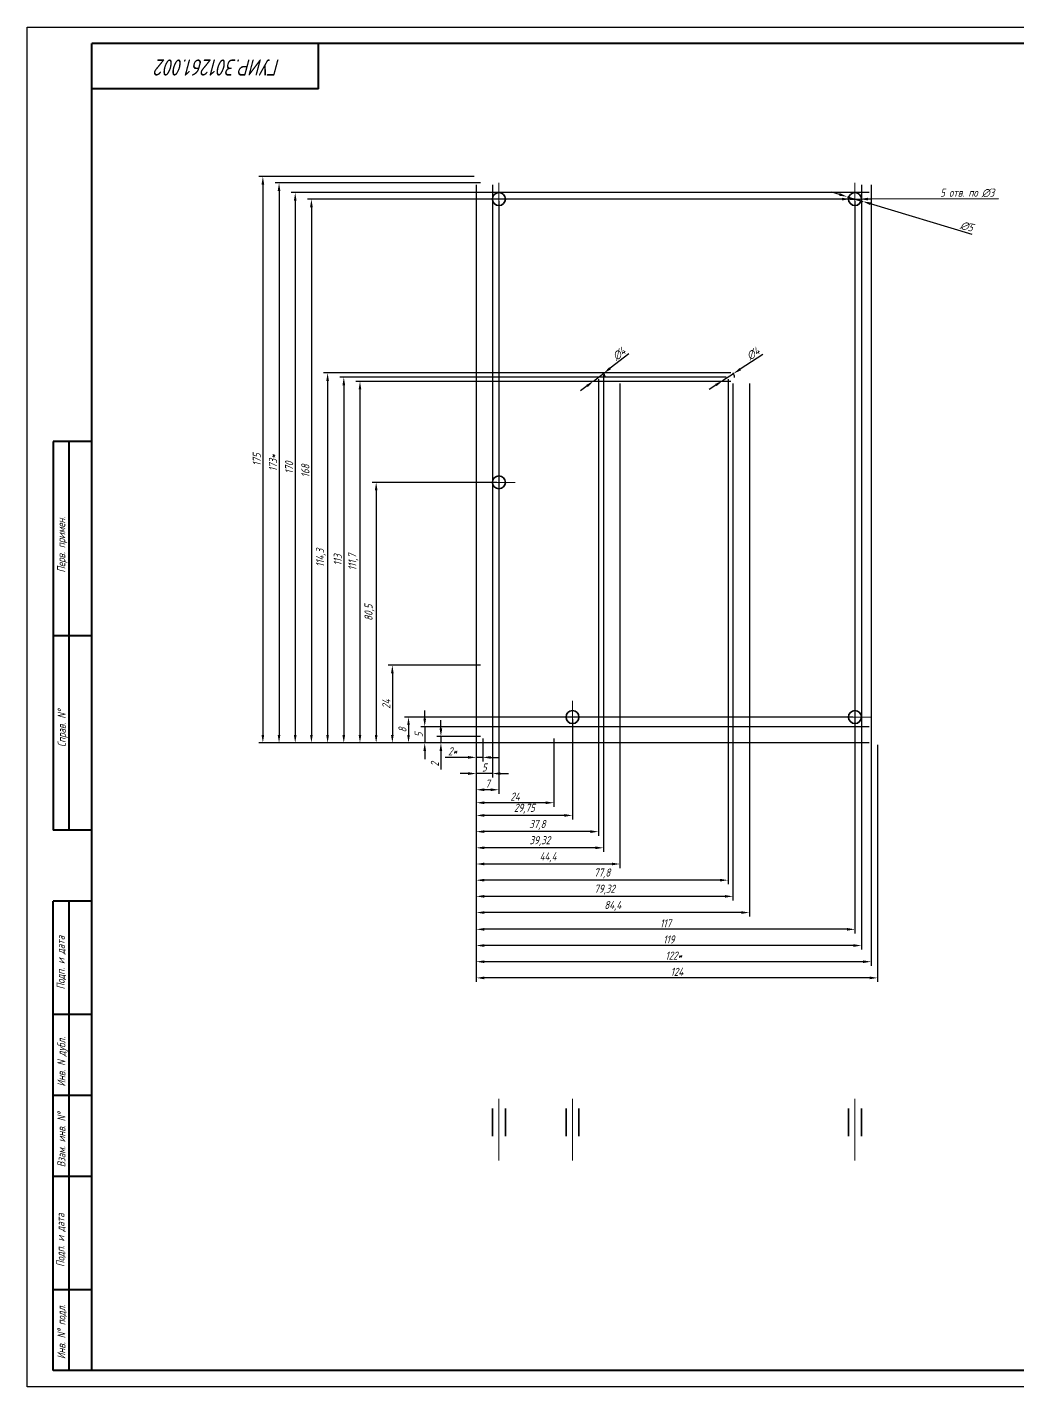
# Paper-space layout 'А2' of a CAD drawing. Header units: millimetres. Extents: x -3 to 594, y 0 to 420.
# Drawn here: x -3 to 303, y 0 to 420 of the extents above; entities that cross this region are included whole.
import ezdxf

# ---------------------------------------------------------------- set-up
doc = ezdxf.new("R2010")
doc.units = ezdxf.units.MM
doc.linetypes.add('CENTER2', pattern=[28.575, 19.05, -3.175, 3.175, -3.175])
doc.layers.add('KONTUR', color=7, linetype='Continuous')
for name, color, linetype, lineweight in [('MD_Видимые тонкие', 7, 'Continuous', 35), ('ОСИ', 1, 'CENTER2', 20), ('Основная', 7, 'Continuous', 40), ('текст', 7, 'Continuous', 30)]:
    doc.layers.add(name, color=color, linetype=linetype, lineweight=lineweight)
doc.styles.get("Standard").update_dxf_attribs({"font": '', "oblique": 15})
doc.styles.add('стиль рамки', font='romans.shx', dxfattribs={"width": 0.75, "oblique": 15, "height": 3.5})
doc.styles.get('Standard').set_extended_font_data('GOST type A')
doc.dimstyles.new('ISO-25', dxfattribs={"dimtxt": 2.5, "dimasz": 2.5, "dimexe": 1.25, "dimexo": 0.625, "dimtad": 1, "dimtxsty": 'Standard', "dimcen": 2.5, "dimadec": 0, "dimazin": 0, "dimtfac": 1, "dimtmove": 0, "dimatfit": 3, "dimfxl": 1, "dimarcsym": 0})

# ---------------------------------------------------------------- blocks, each defined once
blk = doc.blocks.new('*D38')
at = {"color": 0, "lineweight": -2, "transparency": 16777216}
for p, q in [((248.7, 366.9), (246.2, 366.9)), ((251.2, 366.9), (254.2, 366.9)), ((297.04, 366.94), (256.7, 366.9))]:
    blk.add_line(p, q, dxfattribs=at)
at = {"color": 0, "transparency": 16777216}
for points in [[(248.7, 367.31), (248.7, 366.48), (251.2, 366.9)], [(256.7, 367.32), (256.7, 366.49), (254.2, 366.9)]]:
    blk.add_solid(points, dxfattribs=at)
at = {"layer": 'Defpoints', "color": 0, "transparency": 16777216}
for p in [(251.2, 366.9), (254.2, 366.9)]:
    blk.add_point(p, dxfattribs=at)
at = {"color": 0, "transparency": 16777216, "insert": (287.38, 368.8), "char_height": 2.5, "attachment_point": 5, "rotation": 0.0448}
blk.add_mtext('5 отв. по ∅3', dxfattribs=at)
blk = doc.blocks.new('*D39')
at = {"color": 0, "lineweight": -2, "transparency": 16777216}
for p, q in [((247.91, 368.34), (245.52, 369.06)), ((250.31, 367.62), (255.1, 366.18)), ((288.95, 355.99), (257.49, 365.46))]:
    blk.add_line(p, q, dxfattribs=at)
at = {"color": 0, "transparency": 16777216}
for points in [[(248.03, 368.74), (247.79, 367.94), (250.31, 367.62)], [(257.61, 365.86), (257.37, 365.06), (255.1, 366.18)]]:
    blk.add_solid(points, dxfattribs=at)
at = {"layer": 'Defpoints', "color": 0, "transparency": 16777216}
for p in [(250.31, 367.62), (255.1, 366.18)]:
    blk.add_point(p, dxfattribs=at)
at = {"color": 0, "transparency": 16777216, "insert": (287.26, 358.46), "char_height": 2.5, "attachment_point": 5, "rotation": 343.25}
blk.add_mtext('∅5', dxfattribs=at)
blk = doc.blocks.new('*D46')
at = {"layer": 'Defpoints', "color": 0, "transparency": 16777216}
for p in [(135.7, 200.9), (137.7, 200.9), (135.7, 194.44)]:
    blk.add_point(p, dxfattribs=at)
at = {"layer": 'MD_Видимые тонкие', "color": 0, "lineweight": -2, "transparency": 16777216}
for p, q in [((135.7, 200.28), (135.7, 193.19)), ((137.7, 200.28), (137.7, 193.19)), ((133.2, 194.44), (126.1, 194.44)), ((137.7, 194.44), (135.7, 194.44)), ((140.2, 194.44), (142.7, 194.44))]:
    blk.add_line(p, q, dxfattribs=at)
at = {"layer": 'MD_Видимые тонкие', "color": 0, "transparency": 16777216}
for points in [[(133.2, 194.86), (133.2, 194.02), (135.7, 194.44)], [(140.2, 194.86), (140.2, 194.02), (137.7, 194.44)]]:
    blk.add_solid(points, dxfattribs=at)
at = {"layer": 'MD_Видимые тонкие', "color": 0, "transparency": 16777216, "insert": (128.4, 196.32), "char_height": 2.5, "attachment_point": 5}
blk.add_mtext('2*', dxfattribs=at)
blk = doc.blocks.new('*D47')
at = {"layer": 'Defpoints', "color": 0, "transparency": 16777216}
for p in [(140.7, 371.9), (135.7, 201.4), (135.7, 189.44)]:
    blk.add_point(p, dxfattribs=at)
at = {"layer": 'MD_Видимые тонкие', "color": 0, "lineweight": -2, "transparency": 16777216}
for p, q in [((140.7, 371.28), (140.7, 188.19)), ((135.7, 200.78), (135.7, 188.19)), ((133.2, 189.44), (130.7, 189.44)), ((140.7, 189.44), (135.7, 189.44)), ((143.2, 189.44), (145.7, 189.44))]:
    blk.add_line(p, q, dxfattribs=at)
at = {"layer": 'MD_Видимые тонкие', "color": 0, "transparency": 16777216}
for points in [[(133.2, 189.86), (133.2, 189.02), (135.7, 189.44)], [(143.2, 189.86), (143.2, 189.02), (140.7, 189.44)]]:
    blk.add_solid(points, dxfattribs=at)
at = {"layer": 'MD_Видимые тонкие', "color": 0, "transparency": 16777216, "insert": (138.2, 191.32), "char_height": 2.5, "attachment_point": 5}
blk.add_mtext('5', dxfattribs=at)
blk = doc.blocks.new('*D48')
at = {"layer": 'Defpoints', "color": 0, "transparency": 16777216}
for p in [(142.7, 366.9), (135.7, 279.4), (135.7, 184.44)]:
    blk.add_point(p, dxfattribs=at)
at = {"layer": 'MD_Видимые тонкие', "color": 0, "lineweight": -2, "transparency": 16777216}
for p, q in [((142.7, 366.28), (142.7, 183.19)), ((135.7, 278.78), (135.7, 183.19)), ((140.2, 184.44), (138.2, 184.44))]:
    blk.add_line(p, q, dxfattribs=at)
at = {"layer": 'MD_Видимые тонкие', "color": 0, "transparency": 16777216}
for points in [[(138.2, 184.86), (138.2, 184.02), (135.7, 184.44)], [(140.2, 184.86), (140.2, 184.02), (142.7, 184.44)]]:
    blk.add_solid(points, dxfattribs=at)
at = {"layer": 'MD_Видимые тонкие', "color": 0, "transparency": 16777216, "insert": (139.2, 186.32), "char_height": 2.5, "attachment_point": 5}
blk.add_mtext('7', dxfattribs=at)
blk = doc.blocks.new('*D49')
at = {"layer": 'Defpoints', "color": 0, "transparency": 16777216}
for p in [(135.7, 206.9), (165.45, 206.9), (135.7, 176.5)]:
    blk.add_point(p, dxfattribs=at)
at = {"layer": 'MD_Видимые тонкие', "color": 0, "lineweight": -2, "transparency": 16777216}
for p, q in [((135.7, 206.28), (135.7, 175.25)), ((165.45, 206.28), (165.45, 175.25)), ((162.95, 176.5), (138.2, 176.5))]:
    blk.add_line(p, q, dxfattribs=at)
at = {"layer": 'MD_Видимые тонкие', "color": 0, "transparency": 16777216}
for points in [[(138.2, 176.92), (138.2, 176.09), (135.7, 176.5)], [(162.95, 176.92), (162.95, 176.09), (165.45, 176.5)]]:
    blk.add_solid(points, dxfattribs=at)
at = {"layer": 'MD_Видимые тонкие', "color": 0, "transparency": 16777216, "insert": (150.58, 178.57), "char_height": 2.5, "attachment_point": 5}
blk.add_mtext('29,75', dxfattribs=at)
blk = doc.blocks.new('*D50')
at = {"layer": 'Defpoints', "color": 0, "transparency": 16777216}
for p in [(135.7, 311.9), (173.5, 311.9), (135.7, 171.5)]:
    blk.add_point(p, dxfattribs=at)
at = {"layer": 'MD_Видимые тонкие', "color": 0, "lineweight": -2, "transparency": 16777216}
for p, q in [((135.7, 311.28), (135.7, 170.25)), ((173.5, 311.28), (173.5, 170.25)), ((171, 171.5), (138.2, 171.5))]:
    blk.add_line(p, q, dxfattribs=at)
at = {"layer": 'MD_Видимые тонкие', "color": 0, "transparency": 16777216}
for points in [[(138.2, 171.92), (138.2, 171.09), (135.7, 171.5)], [(171, 171.92), (171, 171.09), (173.5, 171.5)]]:
    blk.add_solid(points, dxfattribs=at)
at = {"layer": 'MD_Видимые тонкие', "color": 0, "transparency": 16777216, "insert": (154.6, 173.57), "char_height": 2.5, "attachment_point": 5}
blk.add_mtext('37,8', dxfattribs=at)
blk = doc.blocks.new('*D51')
at = {"layer": 'Defpoints', "color": 0, "transparency": 16777216}
for p in [(135.7, 313.2), (175.02, 313.2), (135.7, 166.5)]:
    blk.add_point(p, dxfattribs=at)
at = {"layer": 'MD_Видимые тонкие', "color": 0, "lineweight": -2, "transparency": 16777216}
for p, q in [((135.7, 312.58), (135.7, 165.25)), ((175.02, 312.58), (175.02, 165.25)), ((172.52, 166.5), (138.2, 166.5))]:
    blk.add_line(p, q, dxfattribs=at)
at = {"layer": 'MD_Видимые тонкие', "color": 0, "transparency": 16777216}
for points in [[(138.2, 166.92), (138.2, 166.09), (135.7, 166.5)], [(172.52, 166.92), (172.52, 166.09), (175.02, 166.5)]]:
    blk.add_solid(points, dxfattribs=at)
at = {"layer": 'MD_Видимые тонкие', "color": 0, "transparency": 16777216, "insert": (155.36, 168.57), "char_height": 2.5, "attachment_point": 5}
blk.add_mtext('39,32', dxfattribs=at)
blk = doc.blocks.new('*D52')
at = {"layer": 'Defpoints', "color": 0, "transparency": 16777216}
for p in [(135.7, 310.6), (180.1, 310.6), (135.7, 161.5)]:
    blk.add_point(p, dxfattribs=at)
at = {"layer": 'MD_Видимые тонкие', "color": 0, "lineweight": -2, "transparency": 16777216}
for p, q in [((135.7, 309.98), (135.7, 160.25)), ((180.1, 309.98), (180.1, 160.25)), ((177.6, 161.5), (138.2, 161.5))]:
    blk.add_line(p, q, dxfattribs=at)
at = {"layer": 'MD_Видимые тонкие', "color": 0, "transparency": 16777216}
for points in [[(138.2, 161.92), (138.2, 161.09), (135.7, 161.5)], [(177.6, 161.92), (177.6, 161.09), (180.1, 161.5)]]:
    blk.add_solid(points, dxfattribs=at)
at = {"layer": 'MD_Видимые тонкие', "color": 0, "transparency": 16777216, "insert": (157.9, 163.57), "char_height": 2.5, "attachment_point": 5}
blk.add_mtext('44,4', dxfattribs=at)
blk = doc.blocks.new('*D53')
at = {"layer": 'Defpoints', "color": 0, "transparency": 16777216}
for p in [(135.7, 311.9), (213.5, 311.9), (135.7, 156.5)]:
    blk.add_point(p, dxfattribs=at)
at = {"layer": 'MD_Видимые тонкие', "color": 0, "lineweight": -2, "transparency": 16777216}
for p, q in [((135.7, 311.28), (135.7, 155.25)), ((213.5, 311.28), (213.5, 155.25)), ((211, 156.5), (138.2, 156.5))]:
    blk.add_line(p, q, dxfattribs=at)
at = {"layer": 'MD_Видимые тонкие', "color": 0, "transparency": 16777216}
for points in [[(138.2, 156.92), (138.2, 156.09), (135.7, 156.5)], [(211, 156.92), (211, 156.09), (213.5, 156.5)]]:
    blk.add_solid(points, dxfattribs=at)
at = {"layer": 'MD_Видимые тонкие', "color": 0, "transparency": 16777216, "insert": (174.6, 158.57), "char_height": 2.5, "attachment_point": 5}
blk.add_mtext('77,8', dxfattribs=at)
blk = doc.blocks.new('*D54')
at = {"layer": 'Defpoints', "color": 0, "transparency": 16777216}
for p in [(135.7, 310.6), (215.02, 310.6), (135.7, 151.5)]:
    blk.add_point(p, dxfattribs=at)
at = {"layer": 'MD_Видимые тонкие', "color": 0, "lineweight": -2, "transparency": 16777216}
for p, q in [((135.7, 309.98), (135.7, 150.25)), ((215.02, 309.98), (215.02, 150.25)), ((212.52, 151.5), (138.2, 151.5))]:
    blk.add_line(p, q, dxfattribs=at)
at = {"layer": 'MD_Видимые тонкие', "color": 0, "transparency": 16777216}
for points in [[(138.2, 151.92), (138.2, 151.09), (135.7, 151.5)], [(212.52, 151.92), (212.52, 151.09), (215.02, 151.5)]]:
    blk.add_solid(points, dxfattribs=at)
at = {"layer": 'MD_Видимые тонкие', "color": 0, "transparency": 16777216, "insert": (175.36, 153.57), "char_height": 2.5, "attachment_point": 5}
blk.add_mtext('79,32', dxfattribs=at)
blk = doc.blocks.new('*D55')
at = {"layer": 'Defpoints', "color": 0, "transparency": 16777216}
for p in [(135.7, 310.6), (220.1, 310.6), (135.7, 146.5)]:
    blk.add_point(p, dxfattribs=at)
at = {"layer": 'MD_Видимые тонкие', "color": 0, "lineweight": -2, "transparency": 16777216}
for p, q in [((135.7, 309.98), (135.7, 145.25)), ((220.1, 309.98), (220.1, 145.25)), ((217.6, 146.5), (138.2, 146.5))]:
    blk.add_line(p, q, dxfattribs=at)
at = {"layer": 'MD_Видимые тонкие', "color": 0, "transparency": 16777216}
for points in [[(138.2, 146.92), (138.2, 146.09), (135.7, 146.5)], [(217.6, 146.92), (217.6, 146.09), (220.1, 146.5)]]:
    blk.add_solid(points, dxfattribs=at)
at = {"layer": 'MD_Видимые тонкие', "color": 0, "transparency": 16777216, "insert": (177.9, 148.57), "char_height": 2.5, "attachment_point": 5}
blk.add_mtext('84,4', dxfattribs=at)
blk = doc.blocks.new('*D56')
at = {"layer": 'Defpoints', "color": 0, "transparency": 16777216}
for p in [(135.7, 366.9), (252.7, 366.9), (135.7, 141.32)]:
    blk.add_point(p, dxfattribs=at)
at = {"layer": 'MD_Видимые тонкие', "color": 0, "lineweight": -2, "transparency": 16777216}
for p, q in [((135.7, 366.28), (135.7, 140.07)), ((252.7, 366.28), (252.7, 140.07)), ((250.2, 141.32), (138.2, 141.32))]:
    blk.add_line(p, q, dxfattribs=at)
at = {"layer": 'MD_Видимые тонкие', "color": 0, "transparency": 16777216}
for points in [[(138.2, 141.73), (138.2, 140.9), (135.7, 141.32)], [(250.2, 141.73), (250.2, 140.9), (252.7, 141.32)]]:
    blk.add_solid(points, dxfattribs=at)
at = {"layer": 'MD_Видимые тонкие', "color": 0, "transparency": 16777216, "insert": (194.2, 143.19), "char_height": 2.5, "attachment_point": 5}
blk.add_mtext('117', dxfattribs=at)
blk = doc.blocks.new('*D57')
at = {"layer": 'Defpoints', "color": 0, "transparency": 16777216}
for p in [(135.7, 371.9), (254.7, 371.9), (135.7, 136.32)]:
    blk.add_point(p, dxfattribs=at)
at = {"layer": 'MD_Видимые тонкие', "color": 0, "lineweight": -2, "transparency": 16777216}
for p, q in [((135.7, 371.28), (135.7, 135.07)), ((254.7, 371.28), (254.7, 135.07)), ((252.2, 136.32), (138.2, 136.32))]:
    blk.add_line(p, q, dxfattribs=at)
at = {"layer": 'MD_Видимые тонкие', "color": 0, "transparency": 16777216}
for points in [[(138.2, 136.73), (138.2, 135.9), (135.7, 136.32)], [(252.2, 136.73), (252.2, 135.9), (254.7, 136.32)]]:
    blk.add_solid(points, dxfattribs=at)
at = {"layer": 'MD_Видимые тонкие', "color": 0, "transparency": 16777216, "insert": (195.2, 138.19), "char_height": 2.5, "attachment_point": 5}
blk.add_mtext('119', dxfattribs=at)
blk = doc.blocks.new('*D58')
at = {"layer": 'Defpoints', "color": 0, "transparency": 16777216}
for p in [(135.7, 371.4), (257.7, 371.9), (135.7, 131.32)]:
    blk.add_point(p, dxfattribs=at)
at = {"layer": 'MD_Видимые тонкие', "color": 0, "lineweight": -2, "transparency": 16777216}
for p, q in [((135.7, 370.78), (135.7, 130.07)), ((257.7, 371.28), (257.7, 130.07)), ((255.2, 131.32), (138.2, 131.32))]:
    blk.add_line(p, q, dxfattribs=at)
at = {"layer": 'MD_Видимые тонкие', "color": 0, "transparency": 16777216}
for points in [[(138.2, 131.73), (138.2, 130.9), (135.7, 131.32)], [(255.2, 131.73), (255.2, 130.9), (257.7, 131.32)]]:
    blk.add_solid(points, dxfattribs=at)
at = {"layer": 'MD_Видимые тонкие', "color": 0, "transparency": 16777216, "insert": (196.7, 133.19), "char_height": 2.5, "attachment_point": 5}
blk.add_mtext('122*', dxfattribs=at)
blk = doc.blocks.new('*D59')
at = {"layer": 'Defpoints', "color": 0, "transparency": 16777216}
for p in [(135.7, 198.9), (259.7, 198.9), (135.7, 126.32)]:
    blk.add_point(p, dxfattribs=at)
at = {"layer": 'MD_Видимые тонкие', "color": 0, "lineweight": -2, "transparency": 16777216}
for p, q in [((135.7, 198.28), (135.7, 125.07)), ((259.7, 198.28), (259.7, 125.07)), ((257.2, 126.32), (138.2, 126.32))]:
    blk.add_line(p, q, dxfattribs=at)
at = {"layer": 'MD_Видимые тонкие', "color": 0, "transparency": 16777216}
for points in [[(138.2, 126.73), (138.2, 125.9), (135.7, 126.32)], [(257.2, 126.73), (257.2, 125.9), (259.7, 126.32)]]:
    blk.add_solid(points, dxfattribs=at)
at = {"layer": 'MD_Видимые тонкие', "color": 0, "transparency": 16777216, "insert": (197.7, 128.19), "char_height": 2.5, "attachment_point": 5}
blk.add_mtext('124', dxfattribs=at)
blk = doc.blocks.new('*D60')
at = {"layer": 'Defpoints', "color": 0, "transparency": 16777216}
for p in [(124.8, 198.9), (137.7, 200.9), (137.7, 198.9)]:
    blk.add_point(p, dxfattribs=at)
at = {"layer": 'MD_Видимые тонкие', "color": 0, "lineweight": -2, "transparency": 16777216}
for p, q in [((124.8, 203.4), (124.8, 205.9)), ((137.08, 200.9), (123.55, 200.9)), ((137.08, 198.9), (123.55, 198.9)), ((124.8, 200.9), (124.8, 198.9)), ((124.8, 196.4), (124.8, 190.72))]:
    blk.add_line(p, q, dxfattribs=at)
at = {"layer": 'MD_Видимые тонкие', "color": 0, "transparency": 16777216}
for points in [[(124.38, 203.4), (125.21, 203.4), (124.8, 200.9)], [(124.38, 196.4), (125.21, 196.4), (124.8, 198.9)]]:
    blk.add_solid(points, dxfattribs=at)
at = {"layer": 'MD_Видимые тонкие', "color": 0, "transparency": 16777216, "insert": (122.92, 192.31), "char_height": 2.5, "attachment_point": 5, "rotation": 90}
blk.add_mtext('2', dxfattribs=at)
blk = doc.blocks.new('*D61')
at = {"layer": 'Defpoints', "color": 0, "transparency": 16777216}
for p in [(257.7, 203.9), (119.8, 198.9), (257.7, 198.9)]:
    blk.add_point(p, dxfattribs=at)
at = {"layer": 'MD_Видимые тонкие', "color": 0, "lineweight": -2, "transparency": 16777216}
for p, q in [((119.8, 206.4), (119.8, 208.9)), ((257.08, 203.9), (118.55, 203.9)), ((119.8, 203.9), (119.8, 198.9)), ((257.08, 198.9), (118.55, 198.9)), ((119.8, 196.4), (119.8, 193.9))]:
    blk.add_line(p, q, dxfattribs=at)
at = {"layer": 'MD_Видимые тонкие', "color": 0, "transparency": 16777216}
for points in [[(119.38, 206.4), (120.21, 206.4), (119.8, 203.9)], [(119.38, 196.4), (120.21, 196.4), (119.8, 198.9)]]:
    blk.add_solid(points, dxfattribs=at)
at = {"layer": 'MD_Видимые тонкие', "color": 0, "transparency": 16777216, "insert": (117.92, 201.4), "char_height": 2.5, "attachment_point": 5, "rotation": 90}
blk.add_mtext('5', dxfattribs=at)
blk = doc.blocks.new('*D62')
at = {"layer": 'Defpoints', "color": 0, "transparency": 16777216}
for p in [(252.7, 206.9), (114.8, 198.9), (252.7, 198.9)]:
    blk.add_point(p, dxfattribs=at)
at = {"layer": 'MD_Видимые тонкие', "color": 0, "lineweight": -2, "transparency": 16777216}
for p, q in [((252.08, 206.9), (113.55, 206.9)), ((114.8, 204.4), (114.8, 201.4)), ((252.08, 198.9), (113.55, 198.9))]:
    blk.add_line(p, q, dxfattribs=at)
at = {"layer": 'MD_Видимые тонкие', "color": 0, "transparency": 16777216}
for points in [[(114.38, 204.4), (115.21, 204.4), (114.8, 206.9)], [(114.38, 201.4), (115.21, 201.4), (114.8, 198.9)]]:
    blk.add_solid(points, dxfattribs=at)
at = {"layer": 'MD_Видимые тонкие', "color": 0, "transparency": 16777216, "insert": (112.92, 202.9), "char_height": 2.5, "attachment_point": 5, "rotation": 90}
blk.add_mtext('8', dxfattribs=at)
blk = doc.blocks.new('*D63')
at = {"layer": 'Defpoints', "color": 0, "transparency": 16777216}
for p in [(137.7, 222.9), (109.8, 198.9), (138.2, 198.9)]:
    blk.add_point(p, dxfattribs=at)
at = {"layer": 'MD_Видимые тонкие', "color": 0, "lineweight": -2, "transparency": 16777216}
for p, q in [((137.08, 222.9), (108.55, 222.9)), ((109.8, 220.4), (109.8, 201.4)), ((137.58, 198.9), (108.55, 198.9))]:
    blk.add_line(p, q, dxfattribs=at)
at = {"layer": 'MD_Видимые тонкие', "color": 0, "transparency": 16777216}
for points in [[(109.38, 220.4), (110.21, 220.4), (109.8, 222.9)], [(109.38, 201.4), (110.21, 201.4), (109.8, 198.9)]]:
    blk.add_solid(points, dxfattribs=at)
at = {"layer": 'MD_Видимые тонкие', "color": 0, "transparency": 16777216, "insert": (107.92, 210.9), "char_height": 2.5, "attachment_point": 5, "rotation": 90}
blk.add_mtext('24', dxfattribs=at)
blk = doc.blocks.new('*D64')
at = {"layer": 'Defpoints', "color": 0, "transparency": 16777216}
for p in [(142.7, 279.4), (104.8, 198.9), (142.7, 198.9)]:
    blk.add_point(p, dxfattribs=at)
at = {"layer": 'MD_Видимые тонкие', "color": 0, "lineweight": -2, "transparency": 16777216}
for p, q in [((142.08, 279.4), (103.55, 279.4)), ((104.8, 276.9), (104.8, 201.4)), ((142.08, 198.9), (103.55, 198.9))]:
    blk.add_line(p, q, dxfattribs=at)
at = {"layer": 'MD_Видимые тонкие', "color": 0, "transparency": 16777216}
for points in [[(104.38, 276.9), (105.21, 276.9), (104.8, 279.4)], [(104.38, 201.4), (105.21, 201.4), (104.8, 198.9)]]:
    blk.add_solid(points, dxfattribs=at)
at = {"layer": 'MD_Видимые тонкие', "color": 0, "transparency": 16777216, "insert": (102.73, 239.15), "char_height": 2.5, "attachment_point": 5, "rotation": 90}
blk.add_mtext('80,5', dxfattribs=at)
blk = doc.blocks.new('*D65')
at = {"layer": 'Defpoints', "color": 0, "transparency": 16777216}
for p in [(215.02, 310.6), (99.8, 198.9), (175.02, 198.9)]:
    blk.add_point(p, dxfattribs=at)
at = {"layer": 'MD_Видимые тонкие', "color": 0, "lineweight": -2, "transparency": 16777216}
for p, q in [((214.4, 310.6), (98.55, 310.6)), ((99.8, 308.1), (99.8, 201.4)), ((174.4, 198.9), (98.55, 198.9))]:
    blk.add_line(p, q, dxfattribs=at)
at = {"layer": 'MD_Видимые тонкие', "color": 0, "transparency": 16777216}
for points in [[(99.38, 308.1), (100.21, 308.1), (99.8, 310.6)], [(99.38, 201.4), (100.21, 201.4), (99.8, 198.9)]]:
    blk.add_solid(points, dxfattribs=at)
at = {"layer": 'MD_Видимые тонкие', "color": 0, "transparency": 16777216, "insert": (97.73, 254.75), "char_height": 2.5, "attachment_point": 5, "rotation": 90}
blk.add_mtext('111,7', dxfattribs=at)
blk = doc.blocks.new('*D66')
at = {"layer": 'Defpoints', "color": 0, "transparency": 16777216}
for p in [(213.5, 311.9), (94.8, 198.9), (213.5, 198.9)]:
    blk.add_point(p, dxfattribs=at)
at = {"layer": 'MD_Видимые тонкие', "color": 0, "lineweight": -2, "transparency": 16777216}
for p, q in [((212.88, 311.9), (93.55, 311.9)), ((94.8, 309.4), (94.8, 201.4)), ((212.88, 198.9), (93.55, 198.9))]:
    blk.add_line(p, q, dxfattribs=at)
at = {"layer": 'MD_Видимые тонкие', "color": 0, "transparency": 16777216}
for points in [[(94.38, 309.4), (95.21, 309.4), (94.8, 311.9)], [(94.38, 201.4), (95.21, 201.4), (94.8, 198.9)]]:
    blk.add_solid(points, dxfattribs=at)
at = {"layer": 'MD_Видимые тонкие', "color": 0, "transparency": 16777216, "insert": (92.92, 255.4), "char_height": 2.5, "attachment_point": 5, "rotation": 90}
blk.add_mtext('113', dxfattribs=at)
blk = doc.blocks.new('*D67')
at = {"layer": 'Defpoints', "color": 0, "transparency": 16777216}
for p in [(215.02, 313.2), (89.8, 198.9), (215.02, 198.9)]:
    blk.add_point(p, dxfattribs=at)
at = {"layer": 'MD_Видимые тонкие', "color": 0, "lineweight": -2, "transparency": 16777216}
for p, q in [((214.4, 313.2), (88.55, 313.2)), ((89.8, 310.7), (89.8, 201.4)), ((214.4, 198.9), (88.55, 198.9))]:
    blk.add_line(p, q, dxfattribs=at)
at = {"layer": 'MD_Видимые тонкие', "color": 0, "transparency": 16777216}
for points in [[(89.38, 310.7), (90.21, 310.7), (89.8, 313.2)], [(89.38, 201.4), (90.21, 201.4), (89.8, 198.9)]]:
    blk.add_solid(points, dxfattribs=at)
at = {"layer": 'MD_Видимые тонкие', "color": 0, "transparency": 16777216, "insert": (87.73, 256.05), "char_height": 2.5, "attachment_point": 5, "rotation": 90}
blk.add_mtext('114,3', dxfattribs=at)
blk = doc.blocks.new('*D68')
at = {"layer": 'Defpoints', "color": 0, "transparency": 16777216}
for p in [(252.7, 366.9), (84.8, 198.9), (252.7, 198.9)]:
    blk.add_point(p, dxfattribs=at)
at = {"layer": 'MD_Видимые тонкие', "color": 0, "lineweight": -2, "transparency": 16777216}
for p, q in [((252.08, 366.9), (83.55, 366.9)), ((84.8, 364.4), (84.8, 201.4)), ((252.08, 198.9), (83.55, 198.9))]:
    blk.add_line(p, q, dxfattribs=at)
at = {"layer": 'MD_Видимые тонкие', "color": 0, "transparency": 16777216}
for points in [[(84.38, 364.4), (85.21, 364.4), (84.8, 366.9)], [(84.38, 201.4), (85.21, 201.4), (84.8, 198.9)]]:
    blk.add_solid(points, dxfattribs=at)
at = {"layer": 'MD_Видимые тонкие', "color": 0, "transparency": 16777216, "insert": (82.92, 282.9), "char_height": 2.5, "attachment_point": 5, "rotation": 90}
blk.add_mtext('168', dxfattribs=at)
blk = doc.blocks.new('*D69')
at = {"layer": 'Defpoints', "color": 0, "transparency": 16777216}
for p in [(257.7, 368.9), (79.8, 198.9), (257.2, 198.9)]:
    blk.add_point(p, dxfattribs=at)
at = {"layer": 'MD_Видимые тонкие', "color": 0, "lineweight": -2, "transparency": 16777216}
for p, q in [((257.08, 368.9), (78.55, 368.9)), ((79.8, 366.4), (79.8, 201.4)), ((256.58, 198.9), (78.55, 198.9))]:
    blk.add_line(p, q, dxfattribs=at)
at = {"layer": 'MD_Видимые тонкие', "color": 0, "transparency": 16777216}
for points in [[(79.38, 366.4), (80.21, 366.4), (79.8, 368.9)], [(79.38, 201.4), (80.21, 201.4), (79.8, 198.9)]]:
    blk.add_solid(points, dxfattribs=at)
at = {"layer": 'MD_Видимые тонкие', "color": 0, "transparency": 16777216, "insert": (77.92, 283.9), "char_height": 2.5, "attachment_point": 5, "rotation": 90}
blk.add_mtext('170', dxfattribs=at)
blk = doc.blocks.new('*D70')
at = {"layer": 'Defpoints', "color": 0, "transparency": 16777216}
for p in [(137.7, 371.9), (74.8, 198.9), (137.7, 198.9)]:
    blk.add_point(p, dxfattribs=at)
at = {"layer": 'MD_Видимые тонкие', "color": 0, "lineweight": -2, "transparency": 16777216}
for p, q in [((137.08, 371.9), (73.55, 371.9)), ((74.8, 369.4), (74.8, 201.4)), ((137.08, 198.9), (73.55, 198.9))]:
    blk.add_line(p, q, dxfattribs=at)
at = {"layer": 'MD_Видимые тонкие', "color": 0, "transparency": 16777216}
for points in [[(74.38, 369.4), (75.21, 369.4), (74.8, 371.9)], [(74.38, 201.4), (75.21, 201.4), (74.8, 198.9)]]:
    blk.add_solid(points, dxfattribs=at)
at = {"layer": 'MD_Видимые тонкие', "color": 0, "transparency": 16777216, "insert": (72.92, 285.4), "char_height": 2.5, "attachment_point": 5, "rotation": 90}
blk.add_mtext('173*', dxfattribs=at)
blk = doc.blocks.new('*D71')
at = {"layer": 'Defpoints', "color": 0, "transparency": 16777216}
for p in [(135.7, 373.9), (69.8, 198.9), (135.7, 198.9)]:
    blk.add_point(p, dxfattribs=at)
at = {"layer": 'MD_Видимые тонкие', "color": 0, "lineweight": -2, "transparency": 16777216}
for p, q in [((135.08, 373.9), (68.55, 373.9)), ((69.8, 371.4), (69.8, 201.4)), ((135.08, 198.9), (68.55, 198.9))]:
    blk.add_line(p, q, dxfattribs=at)
at = {"layer": 'MD_Видимые тонкие', "color": 0, "transparency": 16777216}
for points in [[(69.38, 371.4), (70.21, 371.4), (69.8, 373.9)], [(69.38, 201.4), (70.21, 201.4), (69.8, 198.9)]]:
    blk.add_solid(points, dxfattribs=at)
at = {"layer": 'MD_Видимые тонкие', "color": 0, "transparency": 16777216, "insert": (67.92, 286.4), "char_height": 2.5, "attachment_point": 5, "rotation": 90}
blk.add_mtext('175', dxfattribs=at)
blk = doc.blocks.new('*D76')
at = {"layer": 'Defpoints', "color": 0, "transparency": 16777216}
for p in [(135.7, 200.9), (159.7, 200.9), (135.7, 180.43)]:
    blk.add_point(p, dxfattribs=at)
at = {"layer": 'MD_Видимые тонкие', "color": 0, "lineweight": -2, "transparency": 16777216}
for p, q in [((135.7, 200.28), (135.7, 179.18)), ((159.7, 200.28), (159.7, 179.18)), ((157.2, 180.43), (138.2, 180.43))]:
    blk.add_line(p, q, dxfattribs=at)
at = {"layer": 'MD_Видимые тонкие', "color": 0, "transparency": 16777216}
for points in [[(138.2, 180.84), (138.2, 180.01), (135.7, 180.43)], [(157.2, 180.84), (157.2, 180.01), (159.7, 180.43)]]:
    blk.add_solid(points, dxfattribs=at)
at = {"layer": 'MD_Видимые тонкие', "color": 0, "transparency": 16777216, "insert": (147.7, 182.3), "char_height": 2.5, "attachment_point": 5}
blk.add_mtext('24', dxfattribs=at)
blk = doc.blocks.new('*D77')
at = {"layer": 'Defpoints', "color": 0, "transparency": 16777216}
for p in [(175.09, 313.12), (171.92, 310.68)]:
    blk.add_point(p, dxfattribs=at)
at = {"layer": 'MD_Видимые тонкие', "color": 0, "lineweight": -2, "transparency": 16777216}
for p, q in [((182.9, 319.09), (177.08, 314.64)), ((171.92, 310.68), (175.09, 313.12)), ((169.93, 309.17), (167.94, 307.65))]:
    blk.add_line(p, q, dxfattribs=at)
blk.add_arc((173.5, 311.9), 2, 1.6181, 40.5416, dxfattribs=at)
at = {"layer": 'MD_Видимые тонкие', "color": 0, "transparency": 16777216}
for points in [[(176.82, 314.97), (177.33, 314.3), (175.09, 313.12)], [(169.68, 309.5), (170.18, 308.83), (171.92, 310.68)]]:
    blk.add_solid(points, dxfattribs=at)
at = {"layer": 'MD_Видимые тонкие', "color": 0, "transparency": 16777216, "insert": (179.84, 319.11), "char_height": 2.5, "attachment_point": 5, "rotation": 37.4279}
blk.add_mtext('∅4', dxfattribs=at)
blk = doc.blocks.new('*D78')
at = {"layer": 'Defpoints', "color": 0, "transparency": 16777216}
for p in [(211.83, 310.81), (215.18, 312.99)]:
    blk.add_point(p, dxfattribs=at)
at = {"layer": 'MD_Видимые тонкие', "color": 0, "lineweight": -2, "transparency": 16777216}
for p, q in [((224.29, 318.93), (217.27, 314.36)), ((211.83, 310.81), (215.18, 312.99)), ((209.73, 309.44), (207.64, 308.08))]:
    blk.add_line(p, q, dxfattribs=at)
blk.add_arc((213.5, 311.9), 2, 357.2846, 40.5416, dxfattribs=at)
at = {"layer": 'MD_Видимые тонкие', "color": 0, "transparency": 16777216}
for points in [[(209.51, 309.79), (209.96, 309.09), (211.83, 310.81)], [(217.05, 314.71), (217.5, 314.01), (215.18, 312.99)]]:
    blk.add_solid(points, dxfattribs=at)
at = {"layer": 'MD_Видимые тонкие', "color": 0, "transparency": 16777216, "insert": (221.24, 319.18), "char_height": 2.5, "attachment_point": 5, "rotation": 33.0944}
blk.add_mtext('∅4', dxfattribs=at)

psp = doc.layouts.new('А2')

# ---------------------------------------------------------------- linework, layer by layer
at = {"layer": 'KONTUR'}
for p, q in [((-3, 0), (-3, 420)), ((-3, 420), (594, 420)), ((594, 0), (-3, 0))]:
    psp.add_line(p, q, dxfattribs=at)
at = {"layer": 'MD_Видимые тонкие'}
for p, q in [((140.702, 85.943), (140.702, 77.443)), ((144.702, 85.943), (144.702, 77.443)), ((163.452, 85.943), (163.452, 77.443)), ((167.452, 85.943), (167.452, 77.443)), ((250.702, 85.943), (250.702, 77.443)), ((254.702, 85.943), (254.702, 77.443))]:
    psp.add_line(p, q, dxfattribs=at)
for centre in [(142.702, 366.9), (252.702, 366.9), (142.702, 279.4), (165.452, 206.9), (252.702, 206.9)]:
    psp.add_circle(centre, 2, dxfattribs=at)
at = {"layer": 'ОСИ'}
for p, q in [((142.702, 371.9), (142.702, 361.9)), ((252.702, 371.9), (252.702, 361.9)), ((137.702, 366.9), (147.702, 366.9)), ((247.702, 366.9), (257.702, 366.9)), ((142.702, 284.4), (142.702, 274.4)), ((137.702, 279.4), (147.702, 279.4)), ((165.452, 211.9), (165.452, 201.9)), ((252.702, 211.9), (252.702, 201.9)), ((160.452, 206.9), (170.452, 206.9)), ((247.702, 206.9), (257.702, 206.9)), ((142.702, 69.943), (142.702, 89.943)), ((165.452, 69.943), (165.452, 89.943)), ((252.702, 69.943), (252.702, 89.943))]:
    psp.add_line(p, q, dxfattribs=at)
at = {"layer": 'Основная'}
for p, q in [((17, 45), (17, 415)), ((589, 415), (17, 415)), ((87, 401), (87, 415)), ((87, 401), (17, 401)), ((5, 292), (5, 172)), ((17, 292), (5, 292)), ((10, 172), (10, 292)), ((17, 232), (5, 232)), ((17, 172), (5, 172)), ((5, 5), (5, 150)), ((17, 150), (5, 150)), ((10, 5), (10, 150)), ((17, 115), (5, 115)), ((17, 90), (5, 90)), ((17, 65), (5, 65)), ((17, 5), (17, 45)), ((17, 30), (5, 30)), ((589, 5), (5, 5))]:
    psp.add_line(p, q, dxfattribs=at)

# ---------------------------------------------------------------- texts
at = {"insert": (75.15, 405.05), "char_height": 5, "attachment_point": 1, "rotation": 180}
psp.add_mtext_dynamic_manual_height_columns('ГУИР.301261.002', width=110.0691, gutter_width=12.5, heights=[0], dxfattribs=at)
at = {"layer": 'текст', "style": 'стиль рамки', "oblique": 15, "width": 0.75}
for s, p in [('Перв. примен.', (8.753, 251.513)), ('Справ. N%%d', (8.908, 197.627)), ('Подп. и дата', (8.574, 122.77)), ('Инв. N дубл.', (8.818, 92.745)), ('Взам. инв. N%%d', (8.818, 67.818)), ('Подп. и дата', (8.524, 37.034)), ('Инв. N%%d подл.', (8.818, 8.567))]:
    psp.add_text(s, height=2.5, rotation=90, dxfattribs=at).set_placement(p)

# ---------------------------------------------------------------- dimensions: what is measured, and where the dimension line sits
dim = psp.add_diameter_dim_2p(p1=(251.202, 366.899), p2=(254.202, 366.901), text='5 отв. по <>', dimstyle='ISO-25', override={"dimlfac": -1})
dim.commit()
dim.dimension.update_dxf_attribs({"geometry": '*D38', "text_midpoint": (287.385, 366.927), "dimtype": 163})
dim = psp.add_diameter_dim_2p(p1=(250.309, 367.621), p2=(255.096, 366.18), dimstyle='ISO-25', override={"dimlfac": -1})
dim.commit()
dim.dimension.update_dxf_attribs({"geometry": '*D39', "text_midpoint": (286.722, 356.662), "dimtype": 163})
at = {"layer": 'MD_Видимые тонкие'}
for base, p1, p2, picture, middle in [((69.796, 198.9), (135.702, 373.9), (135.702, 198.9), '*D71', (67.92, 286.4)), ((79.796, 198.9), (257.702, 368.9), (257.202, 198.9), '*D69', (77.92, 283.9)), ((84.796, 198.9), (252.702, 366.9), (252.702, 198.9), '*D68', (82.92, 282.9)), ((89.796, 198.9), (215.023, 313.2), (215.023, 198.9), '*D67', (87.733, 256.05)), ((99.796, 198.9), (215.023, 310.6), (175.023, 198.9), '*D65', (97.733, 254.75)), ((109.796, 198.9), (137.702, 222.9), (138.202, 198.9), '*D63', (107.92, 210.9)), ((119.796, 198.9), (257.702, 203.9), (257.702, 198.9), '*D61', (117.92, 201.4)), ((124.796, 198.9), (137.702, 200.9), (137.702, 198.9), '*D60', (122.92, 192.308))]:
    dim = psp.add_linear_dim(base=base, p1=p1, p2=p2, angle=90, dimstyle='ISO-25', override={"dimlfac": -1}, dxfattribs=at)
    dim.commit()
    dim.dimension.update_dxf_attribs({"geometry": picture, "text_midpoint": middle})
dim = psp.add_linear_dim(base=(74.796, 198.9), p1=(137.702, 371.9), p2=(137.702, 198.9), angle=90, text='<>*', dimstyle='ISO-25', override={"dimlfac": -1}, dxfattribs=at)
dim.commit()
dim.dimension.update_dxf_attribs({"geometry": '*D70', "text_midpoint": (72.92, 285.4)})
for base, p1, p2, picture, middle in [((135.702, 189.441), (140.702, 371.9), (135.702, 201.4), '*D47', (138.202, 191.316)), ((135.702, 180.426), (159.702, 200.9), (135.702, 200.9), '*D76', (147.702, 182.302))]:
    dim = psp.add_linear_dim(base=base, p1=p1, p2=p2, dimstyle='ISO-25', override={"dimlfac": -1}, dxfattribs=at)
    dim.commit()
    dim.dimension.update_dxf_attribs({"geometry": picture, "text_midpoint": middle})
for base, p1, p2, picture, middle in [((135.702, 136.316), (254.702, 371.9), (135.702, 371.9), '*D57', (195.202, 136.316)), ((135.702, 166.504), (175.023, 313.2), (135.702, 313.2), '*D51', (155.363, 166.504)), ((135.702, 171.504), (173.504, 311.9), (135.702, 311.9), '*D50', (154.603, 171.504)), ((135.702, 156.504), (213.504, 311.9), (135.702, 311.9), '*D53', (174.603, 156.504)), ((135.702, 161.504), (180.102, 310.6), (135.702, 310.6), '*D52', (157.902, 161.504)), ((135.702, 151.504), (215.023, 310.6), (135.702, 310.6), '*D54', (175.363, 151.504)), ((135.702, 146.504), (220.102, 310.6), (135.702, 310.6), '*D55', (177.902, 146.504)), ((135.702, 126.316), (259.702, 198.9), (135.702, 198.9), '*D59', (197.702, 126.316))]:
    dim = psp.add_linear_dim(base=base, p1=p1, p2=p2, dimstyle='ISO-25', override={"dimlfac": -1}, dxfattribs=at)
    dim.commit()
    dim.dimension.update_dxf_attribs({"geometry": picture, "text_midpoint": middle, "dimtype": 160})
dim = psp.add_linear_dim(base=(135.702, 131.316), p1=(257.702, 371.9), p2=(135.702, 371.4), text='<>*', dimstyle='ISO-25', override={"dimlfac": -1}, dxfattribs=at)
dim.commit()
dim.dimension.update_dxf_attribs({"geometry": '*D58', "text_midpoint": (196.702, 131.316), "dimtype": 160})
dim = psp.add_linear_dim(base=(135.702, 184.441), p1=(142.702, 366.9), p2=(135.702, 279.4), dimstyle='ISO-25', dxfattribs=at)
dim.commit()
dim.dimension.update_dxf_attribs({"geometry": '*D48', "text_midpoint": (139.202, 186.316)})
for base, p1, p2, picture, middle in [((135.702, 141.316), (252.702, 366.9), (135.702, 366.9), '*D56', (194.202, 141.316)), ((135.702, 176.504), (165.452, 206.9), (135.702, 206.9), '*D49', (150.577, 176.504))]:
    dim = psp.add_linear_dim(base=base, p1=p1, p2=p2, dimstyle='ISO-25', dxfattribs=at)
    dim.commit()
    dim.dimension.update_dxf_attribs({"geometry": picture, "text_midpoint": middle, "dimtype": 160})
for p1, p2, picture, middle in [((171.915, 310.685), (175.092, 313.116), '*D77', (180.979, 317.622)), ((211.828, 310.808), (215.179, 312.992), '*D78', (222.264, 317.61))]:
    dim = psp.add_diameter_dim_2p(p1=p1, p2=p2, dimstyle='ISO-25', override={"dimlfac": -1}, dxfattribs=at)
    dim.commit()
    dim.dimension.update_dxf_attribs({"geometry": picture, "text_midpoint": middle, "dimtype": 163})
for base, p1, p2, picture, middle in [((94.796, 198.9), (213.504, 311.9), (213.504, 198.9), '*D66', (92.92, 255.4)), ((104.796, 198.9), (142.702, 279.4), (142.702, 198.9), '*D64', (102.733, 239.15)), ((114.796, 198.9), (252.702, 206.9), (252.702, 198.9), '*D62', (112.92, 202.9))]:
    dim = psp.add_linear_dim(base=base, p1=p1, p2=p2, angle=90, dimstyle='ISO-25', dxfattribs=at)
    dim.commit()
    dim.dimension.update_dxf_attribs({"geometry": picture, "text_midpoint": middle})
dim = psp.add_linear_dim(base=(135.702, 194.441), p1=(137.702, 200.9), p2=(135.702, 200.9), text='<>*', dimstyle='ISO-25', override={"dimlfac": -1}, dxfattribs=at)
dim.commit()
dim.dimension.update_dxf_attribs({"geometry": '*D46', "text_midpoint": (128.399, 196.316)})

doc.saveas('drawing.dxf')
